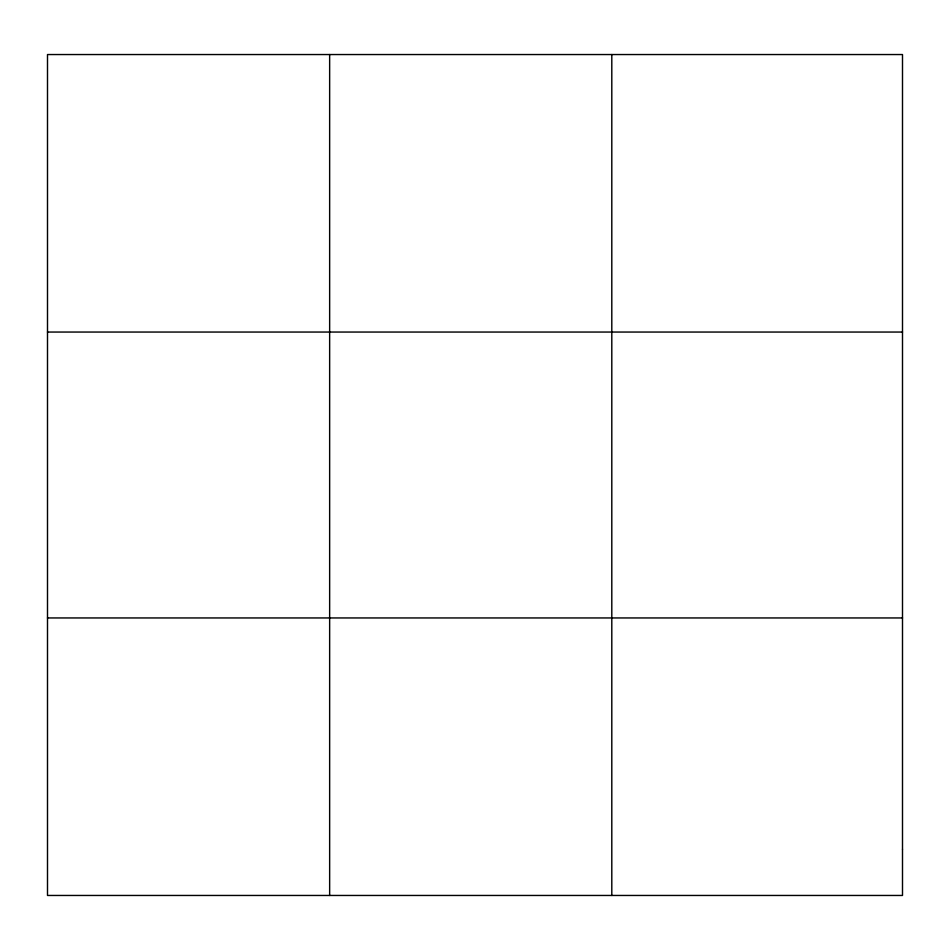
<?xml version="1.0" encoding="UTF-8"?>
<svg xmlns="http://www.w3.org/2000/svg" width="950" height="950" viewBox="0 0 950 950"><rect width="100%" height="100%" fill="white"/><g stroke="black" fill="none" stroke-linecap="round" stroke-linejoin="round"><path stroke-width="1.43" d="M329.65 895.458L329.65 54.542M611.8 895.458L611.8 54.542M47.5 332.049L902.5 332.049M47.5 617.951L902.5 617.951M902.5 849.205L902.5 895.458L47.5 895.458L47.5 54.542L902.5 54.542L902.5 849.205"/></g></svg>
